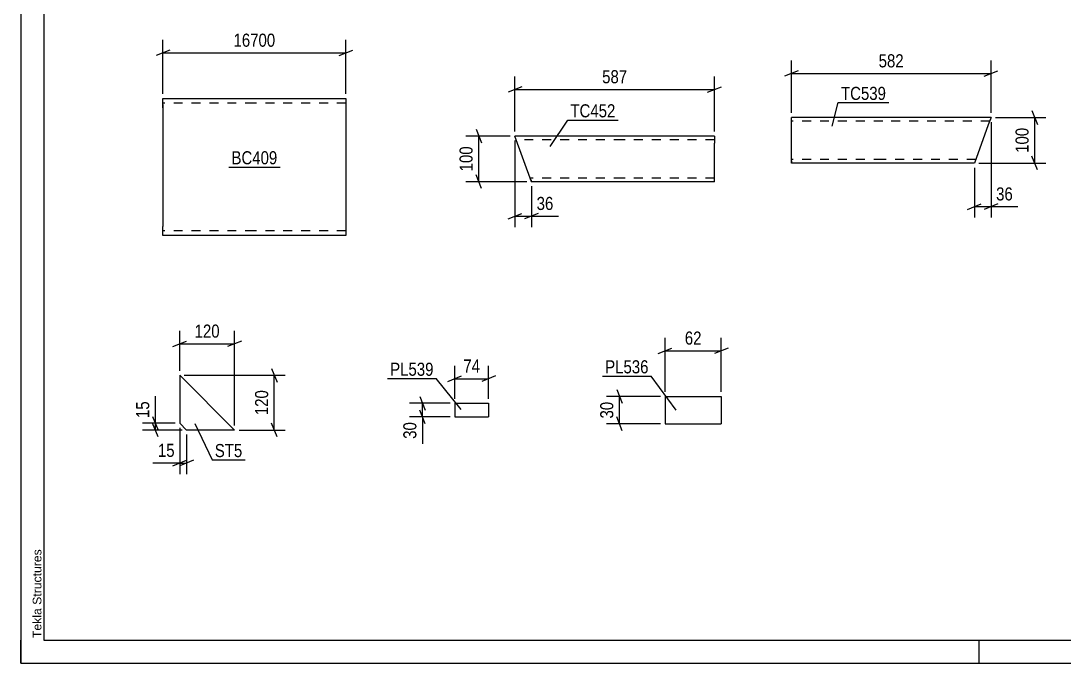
# Model space of a CAD drawing. Header units: millimetres. Extents: x 0 to 420, y 0 to 297.
# Drawn here: x 0 to 228.6, y 0 to 140.7 of the extents above; entities that cross this region are included whole.
import ezdxf

# ---------------------------------------------------------------- set-up
doc = ezdxf.new("R2010")
doc.units = ezdxf.units.MM
doc.linetypes.add('DXK_LINE_DOT2', pattern=[3.9198, 1.9599, -1.9599])
doc.styles.add('Arial', font='ARIAL.TTF', dxfattribs={"height": 0.2})
doc.styles.add('Arial Narrow', font='ARIALN.TTF', dxfattribs={"height": 0.2})

# ---------------------------------------------------------------- blocks, each defined once
blk = doc.blocks.new('Unknown-570388284-1163')
at = {"color": 5, "linetype": 'Continuous'}
for p, q in [((0, 297), (0, 0)), ((5, 292), (5, 5)), ((0, 0), (0, 5)), ((5, 5), (415, 5)), ((210, 0), (210, 5)), ((0, 0), (420, 0))]:
    blk.add_line(p, q, dxfattribs=at)
at = {"color": 174, "linetype": 'Continuous', "style": 'Arial'}
blk.add_text('Tekla Structures', height=1.9102, rotation=90, dxfattribs=at).set_placement((4.5, 5.5))
blk = doc.blocks.new('Part-570388284-13831 - 13830')
at = {"color": 2, "linetype": 'Continuous'}
for p, q in [((188.83, 119.51), (168.83, 119.51)), ((168.83, 109.51), (168.83, 119.51)), ((212.57, 119.51), (188.93, 119.51)), ((212.57, 119.51), (211.98, 117.91)), ((211.98, 117.91), (208.93, 109.51)), ((188.83, 109.51), (168.83, 109.51)), ((208.93, 109.51), (188.93, 109.51))]:
    blk.add_line(p, q, dxfattribs=at)
at = {"color": 7, "linetype": 'DXK_LINE_DOT2'}
for p, q in [((212.52, 119.39), (211.98, 117.91)), ((188.83, 118.71), (168.83, 118.71)), ((212.27, 118.71), (188.93, 118.71)), ((188.83, 110.31), (168.83, 110.31)), ((168.83, 109.98), (168.83, 109.51)), ((209.22, 110.31), (188.93, 110.31))]:
    blk.add_line(p, q, dxfattribs=at)
blk = doc.blocks.new('Part-570388284-13848 - 13847')
at = {"color": 2, "linetype": 'Continuous'}
for p, q in [((131.88, 115.45), (108.24, 115.45)), ((111.88, 105.45), (108.24, 115.45)), ((151.98, 115.45), (131.98, 115.45)), ((151.98, 115.45), (151.98, 113.85)), ((151.98, 107.05), (151.98, 113.85)), ((131.88, 105.45), (111.88, 105.45)), ((151.98, 105.45), (131.98, 105.45)), ((151.98, 105.45), (151.98, 107.05))]:
    blk.add_line(p, q, dxfattribs=at)
at = {"color": 7, "linetype": 'DXK_LINE_DOT2'}
for p, q in [((131.88, 114.65), (108.53, 114.65)), ((151.98, 114.65), (131.98, 114.65)), ((151.98, 115.33), (151.98, 113.85)), ((131.88, 106.25), (111.59, 106.25)), ((111.71, 105.92), (111.88, 105.45)), ((151.98, 106.25), (131.98, 106.25)), ((151.98, 105.45), (151.98, 105.92))]:
    blk.add_line(p, q, dxfattribs=at)
blk = doc.blocks.new('Part-570388284-11782 - 11781')
at = {"color": 2, "linetype": 'Continuous'}
for p, q in [((31.12, 121.66), (31.12, 123.66)), ((31.12, 123.66), (51.12, 123.66)), ((51.22, 123.66), (71.22, 123.66)), ((71.22, 123.66), (71.22, 93.66)), ((31.12, 121.66), (31.12, 95.66)), ((31.12, 93.66), (31.12, 95.66)), ((51.12, 93.66), (31.12, 93.66)), ((71.22, 93.66), (51.22, 93.66))]:
    blk.add_line(p, q, dxfattribs=at)
at = {"color": 7, "linetype": 'DXK_LINE_DOT2'}
for p, q in [((51.12, 122.66), (31.12, 122.66)), ((31.12, 122.37), (31.12, 121.66)), ((71.22, 122.66), (51.22, 122.66)), ((31.12, 94.66), (31.12, 94.74)), ((31.12, 94.66), (31.12, 94.74)), ((51.12, 94.66), (31.12, 94.66)), ((71.22, 94.66), (51.22, 94.66)), ((71.22, 94.66), (71.22, 94.74))]:
    blk.add_line(p, q, dxfattribs=at)
blk = doc.blocks.new('Part-570388284-11808 - 11807')
at = {"color": 2, "linetype": 'Continuous'}
for p, q in [((34.81, 63.05), (34.81, 52.55)), ((46.81, 51.05), (34.81, 63.05)), ((36.31, 51.05), (34.81, 52.55)), ((46.81, 51.05), (36.31, 51.05))]:
    blk.add_line(p, q, dxfattribs=at)
blk = doc.blocks.new('Part-570388284-11838 - 11837')
at = {"color": 2, "linetype": 'Continuous'}
for p, q in [((95.06, 56.91), (95.06, 53.91)), ((95.06, 56.91), (102.5, 56.91)), ((102.5, 56.91), (102.5, 53.91)), ((95.06, 53.91), (102.5, 53.91))]:
    blk.add_line(p, q, dxfattribs=at)
blk = doc.blocks.new('Part-570388284-11846 - 11845')
at = {"color": 2, "linetype": 'Continuous'}
for p, q in [((141.16, 58.41), (141.16, 52.41)), ((141.16, 58.41), (153.47, 58.41)), ((153.47, 58.41), (153.47, 52.41)), ((141.16, 52.41), (153.47, 52.41))]:
    blk.add_line(p, q, dxfattribs=at)
blk = doc.blocks.new('StraightDimension-570388284-14182 - 13830')
at = {"color": 7, "linetype": 'Continuous'}
for p, q in [((213.57, 119.51), (224.55, 119.51)), ((221.55, 121.01), (222.75, 118.01)), ((222.15, 109.51), (222.15, 119.51)), ((222.75, 108.01), (221.55, 111.01)), ((209.93, 109.51), (224.55, 109.51))]:
    blk.add_line(p, q, dxfattribs=at)
at = {"color": 0}
blk.add_wipeout([(221.4, 117.86), (217.2, 117.86), (217.2, 111.17), (221.4, 111.17)], dxfattribs=at)
at = {"color": 3, "style": 'Arial Narrow'}
blk.add_text('100', height=2.863, rotation=90.0002, dxfattribs=at).set_placement((220.8, 111.77))
blk = doc.blocks.new('StraightDimension-570388284-14146 - 13830')
at = {"color": 7, "linetype": 'Continuous'}
for p, q in [((168.83, 120.51), (168.83, 131.99)), ((212.57, 120.51), (212.57, 131.99)), ((170.33, 129.74), (167.33, 128.54)), ((168.83, 129.14), (212.57, 129.14)), ((211.07, 128.54), (214.07, 129.74))]:
    blk.add_line(p, q, dxfattribs=at)
at = {"color": 0}
blk.add_wipeout([(194.04, 129.89), (194.04, 134.09), (187.35, 134.09), (187.35, 129.89)], dxfattribs=at)
at = {"color": 3, "style": 'Arial Narrow'}
blk.add_text('582', height=2.863, dxfattribs=at).set_placement((187.95, 130.49))
blk = doc.blocks.new('StraightDimension-570388284-14157 - 13830')
at = {"color": 7, "linetype": 'Continuous'}
for p, q in [((212.57, 118.51), (212.57, 97.59)), ((208.93, 108.51), (208.93, 97.59)), ((207.43, 99.39), (210.43, 100.59)), ((214.07, 100.59), (211.07, 99.39)), ((208.93, 99.99), (212.57, 99.99))]:
    blk.add_line(p, q, dxfattribs=at)
at = {"color": 0}
blk.add_wipeout([(217.95, 100.74), (217.95, 104.94), (213.09, 104.94), (213.09, 100.74)], dxfattribs=at)
at = {"color": 7, "linetype": 'Continuous'}
blk.add_line((212.57, 99.99), (218.47, 99.99), dxfattribs=at)
blk.add_line((212.57, 99.99), (218.47, 99.99), dxfattribs=at)
at = {"color": 3, "style": 'Arial Narrow'}
blk.add_text('36', height=2.863, dxfattribs=at).set_placement((213.69, 101.34))
blk = doc.blocks.new('StraightDimension-570388284-14098 - 13847')
at = {"color": 7, "linetype": 'Continuous'}
for p, q in [((99.73, 116.95), (100.93, 113.95)), ((107.24, 115.45), (97.48, 115.45)), ((100.33, 105.45), (100.33, 115.45)), ((110.88, 105.45), (97.48, 105.45)), ((100.93, 103.95), (99.73, 106.95))]:
    blk.add_line(p, q, dxfattribs=at)
at = {"color": 0}
blk.add_wipeout([(99.58, 113.79), (95.38, 113.79), (95.38, 107.11), (99.58, 107.11)], dxfattribs=at)
at = {"color": 3, "style": 'Arial Narrow'}
blk.add_text('100', height=2.863, rotation=90.0002, dxfattribs=at).set_placement((98.98, 107.71))
blk = doc.blocks.new('StraightDimension-570388284-14069 - 13847')
at = {"color": 7, "linetype": 'Continuous'}
for p, q in [((108.24, 116.45), (108.24, 128.51)), ((151.98, 116.45), (151.98, 128.51)), ((109.74, 126.26), (106.74, 125.06)), ((150.48, 125.06), (153.48, 126.26)), ((108.24, 125.66), (151.98, 125.66))]:
    blk.add_line(p, q, dxfattribs=at)
at = {"color": 0}
blk.add_wipeout([(133.45, 126.41), (133.45, 130.61), (126.77, 130.61), (126.77, 126.41)], dxfattribs=at)
at = {"color": 3, "style": 'Arial Narrow'}
blk.add_text('587', height=2.863, dxfattribs=at).set_placement((127.37, 127.01))
blk = doc.blocks.new('StraightDimension-570388284-14080 - 13847')
at = {"color": 7, "linetype": 'Continuous'}
for p, q in [((108.24, 114.45), (108.24, 95.5)), ((111.88, 104.45), (111.88, 95.5)), ((106.74, 97.3), (109.74, 98.5)), ((113.38, 98.5), (110.38, 97.3)), ((108.24, 97.9), (111.88, 97.9))]:
    blk.add_line(p, q, dxfattribs=at)
at = {"color": 0}
blk.add_wipeout([(117.26, 98.65), (117.26, 102.85), (112.41, 102.85), (112.41, 98.65)], dxfattribs=at)
at = {"color": 7, "linetype": 'Continuous'}
blk.add_line((111.88, 97.9), (117.79, 97.9), dxfattribs=at)
blk.add_line((111.88, 97.9), (117.79, 97.9), dxfattribs=at)
at = {"color": 3, "style": 'Arial Narrow'}
blk.add_text('36', height=2.863, dxfattribs=at).set_placement((113.01, 99.25))
blk = doc.blocks.new('StraightDimension-570388284-12096 - 11781')
at = {"color": 7, "linetype": 'Continuous'}
for p, q in [((31.12, 124.66), (31.12, 136.51)), ((71.22, 124.66), (71.22, 136.51)), ((32.62, 134.26), (29.62, 133.06)), ((31.12, 133.66), (71.22, 133.66)), ((69.72, 133.06), (72.72, 134.26))]:
    blk.add_line(p, q, dxfattribs=at)
at = {"color": 0}
blk.add_wipeout([(56.34, 134.41), (56.34, 138.61), (46, 138.61), (46, 134.41)], dxfattribs=at)
at = {"color": 3, "style": 'Arial Narrow'}
blk.add_text('16700', height=2.863, dxfattribs=at).set_placement((46.6, 135.01))
blk = doc.blocks.new('StraightDimension-570388284-12184 - 11807')
at = {"color": 7, "linetype": 'Continuous'}
for p, q in [((28.87, 54.05), (30.07, 51.05)), ((33.81, 52.55), (26.62, 52.55)), ((35.31, 51.05), (26.62, 51.05)), ((30.07, 49.55), (28.87, 52.55)), ((29.47, 51.05), (29.47, 52.55))]:
    blk.add_line(p, q, dxfattribs=at)
at = {"color": 0}
blk.add_wipeout([(28.72, 57.93), (24.52, 57.93), (24.52, 53.08), (28.72, 53.08)], dxfattribs=at)
at = {"color": 7, "linetype": 'Continuous'}
blk.add_line((29.47, 52.55), (29.47, 58.46), dxfattribs=at)
blk.add_line((29.47, 52.55), (29.47, 58.46), dxfattribs=at)
at = {"color": 3, "style": 'Arial Narrow'}
blk.add_text('15', height=2.863, rotation=90.0002, dxfattribs=at).set_placement((28.12, 53.68))
blk = doc.blocks.new('StraightDimension-570388284-12176 - 11807')
at = {"color": 7, "linetype": 'Continuous'}
for p, q in [((34.81, 51.55), (34.81, 41.42)), ((36.31, 50.05), (36.31, 41.42)), ((33.31, 43.22), (36.31, 44.42)), ((37.81, 44.42), (34.81, 43.22)), ((34.81, 43.82), (36.31, 43.82))]:
    blk.add_line(p, q, dxfattribs=at)
at = {"color": 0}
blk.add_wipeout([(34.28, 44.57), (34.28, 48.77), (29.43, 48.77), (29.43, 44.57)], dxfattribs=at)
at = {"color": 7, "linetype": 'Continuous'}
blk.add_line((34.81, 43.82), (28.9, 43.82), dxfattribs=at)
blk.add_line((34.81, 43.82), (28.9, 43.82), dxfattribs=at)
at = {"color": 3, "style": 'Arial Narrow'}
blk.add_text('15', height=2.863, dxfattribs=at).set_placement((30.03, 45.17))
blk = doc.blocks.new('StraightDimension-570388284-12188 - 11807')
at = {"color": 7, "linetype": 'Continuous'}
for p, q in [((54.93, 64.55), (56.13, 61.55)), ((35.81, 63.05), (57.93, 63.05)), ((55.53, 51.05), (55.53, 63.05)), ((47.81, 51.05), (57.93, 51.05)), ((56.13, 49.55), (54.93, 52.55))]:
    blk.add_line(p, q, dxfattribs=at)
at = {"color": 0}
blk.add_wipeout([(54.78, 60.39), (50.58, 60.39), (50.58, 53.71), (54.78, 53.71)], dxfattribs=at)
at = {"color": 3, "style": 'Arial Narrow'}
blk.add_text('120', height=2.863, rotation=90.0002, dxfattribs=at).set_placement((54.18, 54.31))
blk = doc.blocks.new('StraightDimension-570388284-12180 - 11807')
at = {"color": 7, "linetype": 'Continuous'}
for p, q in [((34.81, 64.05), (34.81, 72.79)), ((46.81, 52.05), (46.81, 72.79)), ((33.31, 69.34), (36.31, 70.54)), ((34.81, 69.94), (46.81, 69.94)), ((48.31, 70.54), (45.31, 69.34))]:
    blk.add_line(p, q, dxfattribs=at)
at = {"color": 0}
blk.add_wipeout([(44.15, 70.69), (44.15, 74.89), (37.47, 74.89), (37.47, 70.69)], dxfattribs=at)
at = {"color": 3, "style": 'Arial Narrow'}
blk.add_text('120', height=2.863, dxfattribs=at).set_placement((38.07, 71.29))
blk = doc.blocks.new('StraightDimension-570388284-12192 - 11837')
at = {"color": 7, "linetype": 'Continuous'}
for p, q in [((87.41, 58.41), (88.61, 55.41)), ((94.06, 56.91), (85.16, 56.91)), ((88.61, 52.41), (87.41, 55.41)), ((88.01, 53.91), (88.01, 56.91)), ((94.06, 53.91), (85.16, 53.91))]:
    blk.add_line(p, q, dxfattribs=at)
at = {"color": 0}
blk.add_wipeout([(87.26, 53.39), (83.06, 53.39), (83.06, 48.53), (87.26, 48.53)], dxfattribs=at)
at = {"color": 7, "linetype": 'Continuous'}
blk.add_line((88.01, 53.91), (88.01, 48), dxfattribs=at)
blk.add_line((88.01, 53.91), (88.01, 48), dxfattribs=at)
at = {"color": 3, "style": 'Arial Narrow'}
blk.add_text('30', height=2.863, rotation=90.0002, dxfattribs=at).set_placement((86.66, 49.13))
blk = doc.blocks.new('StraightDimension-570388284-12196 - 11837')
at = {"color": 7, "linetype": 'Continuous'}
for p, q in [((95.06, 57.91), (95.06, 65.15)), ((102.5, 57.91), (102.5, 65.15)), ((93.56, 61.7), (96.56, 62.9)), ((95.06, 62.3), (102.5, 62.3)), ((104, 62.9), (101, 61.7))]:
    blk.add_line(p, q, dxfattribs=at)
at = {"color": 0}
blk.add_wipeout([(101.2, 63.05), (101.2, 67.25), (96.35, 67.25), (96.35, 63.05)], dxfattribs=at)
at = {"color": 3, "style": 'Arial Narrow'}
blk.add_text('74', height=2.863, dxfattribs=at).set_placement((96.95, 63.65))
blk = doc.blocks.new('StraightDimension-570388284-12200 - 11845')
at = {"color": 7, "linetype": 'Continuous'}
for p, q in [((130.56, 59.91), (131.76, 56.91)), ((140.16, 58.41), (128.31, 58.41)), ((131.16, 52.41), (131.16, 58.41)), ((131.76, 50.91), (130.56, 53.91)), ((140.16, 52.41), (128.31, 52.41))]:
    blk.add_line(p, q, dxfattribs=at)
at = {"color": 0}
blk.add_wipeout([(130.41, 57.84), (126.21, 57.84), (126.21, 52.98), (130.41, 52.98)], dxfattribs=at)
at = {"color": 3, "style": 'Arial Narrow'}
blk.add_text('30', height=2.863, rotation=90.0002, dxfattribs=at).set_placement((129.81, 53.58))
blk = doc.blocks.new('StraightDimension-570388284-12204 - 11845')
at = {"color": 7, "linetype": 'Continuous'}
for p, q in [((141.16, 59.41), (141.16, 71.26)), ((153.47, 59.41), (153.47, 71.26)), ((139.66, 67.81), (142.66, 69.01)), ((154.97, 69.01), (151.97, 67.81)), ((141.16, 68.41), (153.47, 68.41))]:
    blk.add_line(p, q, dxfattribs=at)
at = {"color": 0}
blk.add_wipeout([(149.74, 69.16), (149.74, 73.36), (144.88, 73.36), (144.88, 69.16)], dxfattribs=at)
at = {"color": 3, "style": 'Arial Narrow'}
blk.add_text('62', height=2.863, dxfattribs=at).set_placement((145.48, 69.76))
blk = doc.blocks.new('Mark-570388284-14206 - 13830')
at = {"color": 0}
blk.add_wipeout([(189.57, 123.36), (189.57, 126.36), (179.7, 126.36), (179.7, 123.36)], dxfattribs=at)
blk.add_wipeout([(189.57, 123.36), (189.57, 126.36), (179.7, 126.36), (179.7, 123.36)], dxfattribs=at)
at = {"color": 30, "linetype": 'Continuous'}
for p, q in [((177.74, 117.62), (179.1, 122.76)), ((179.1, 122.76), (190.17, 122.76))]:
    blk.add_line(p, q, dxfattribs=at)
at = {"color": 3, "style": 'Arial Narrow'}
blk.add_text('TC539', height=2.863, dxfattribs=at).set_placement((179.7, 123.36))
blk = doc.blocks.new('Mark-570388284-14122 - 13847')
at = {"color": 0}
blk.add_wipeout([(130.27, 119.54), (130.27, 122.54), (120.41, 122.54), (120.41, 119.54)], dxfattribs=at)
blk.add_wipeout([(130.27, 119.54), (130.27, 122.54), (120.41, 122.54), (120.41, 119.54)], dxfattribs=at)
at = {"color": 30, "linetype": 'Continuous'}
for p, q in [((115.95, 113.19), (119.81, 118.94)), ((119.81, 118.94), (130.87, 118.94))]:
    blk.add_line(p, q, dxfattribs=at)
at = {"color": 3, "style": 'Arial Narrow'}
blk.add_text('TC452', height=2.863, dxfattribs=at).set_placement((120.41, 119.54))
blk = doc.blocks.new('Mark-570388284-12242 - 11781')
at = {"color": 0}
blk.add_wipeout([(56.2, 109.26), (56.2, 112.26), (46.15, 112.26), (46.15, 109.26)], dxfattribs=at)
blk.add_wipeout([(56.2, 109.26), (56.2, 112.26), (46.15, 112.26), (46.15, 109.26)], dxfattribs=at)
at = {"color": 30, "linetype": 'Continuous'}
blk.add_line((45.55, 108.66), (56.8, 108.66), dxfattribs=at)
at = {"color": 3, "style": 'Arial Narrow'}
blk.add_text('BC409', height=2.863, dxfattribs=at).set_placement((46.15, 109.26))
blk = doc.blocks.new('Mark-570388284-12253 - 11807')
at = {"color": 0}
blk.add_wipeout([(48.52, 45.13), (48.52, 48.13), (42.49, 48.13), (42.49, 45.13)], dxfattribs=at)
blk.add_wipeout([(48.52, 45.13), (48.52, 48.13), (42.49, 48.13), (42.49, 45.13)], dxfattribs=at)
at = {"color": 30, "linetype": 'Continuous'}
for p, q in [((38.09, 52.49), (41.89, 44.53)), ((41.89, 44.53), (49.12, 44.53))]:
    blk.add_line(p, q, dxfattribs=at)
at = {"color": 3, "style": 'Arial Narrow'}
blk.add_text('ST5', height=2.863, dxfattribs=at).set_placement((42.49, 45.13))
blk = doc.blocks.new('Mark-570388284-12256 - 11837')
at = {"color": 0}
blk.add_wipeout([(90.42, 62.94), (90.42, 65.94), (80.92, 65.94), (80.92, 62.94)], dxfattribs=at)
blk.add_wipeout([(90.42, 62.94), (90.42, 65.94), (80.92, 65.94), (80.92, 62.94)], dxfattribs=at)
at = {"color": 30, "linetype": 'Continuous'}
for p in [(80.32, 62.34), (96.48, 55.58)]:
    blk.add_line(p, (91.02, 62.34), dxfattribs=at)
at = {"color": 3, "style": 'Arial Narrow'}
blk.add_text('PL539', height=2.863, dxfattribs=at).set_placement((80.92, 62.94))
blk = doc.blocks.new('Mark-570388284-12259 - 11845')
at = {"color": 0}
blk.add_wipeout([(137.53, 63.47), (137.53, 66.47), (128.03, 66.47), (128.03, 63.47)], dxfattribs=at)
blk.add_wipeout([(137.53, 63.47), (137.53, 66.47), (128.03, 66.47), (128.03, 63.47)], dxfattribs=at)
at = {"color": 30, "linetype": 'Continuous'}
for p in [(127.43, 62.87), (143.61, 55.42)]:
    blk.add_line(p, (138.13, 62.87), dxfattribs=at)
at = {"color": 3, "style": 'Arial Narrow'}
blk.add_text('PL536', height=2.863, dxfattribs=at).set_placement((128.03, 63.47))

msp = doc.modelspace()

# ---------------------------------------------------------------- block references
for name in ['Unknown-570388284-1163', 'Part-570388284-11782 - 11781', 'Part-570388284-13831 - 13830', 'Part-570388284-13848 - 13847', 'Part-570388284-11808 - 11807', 'Part-570388284-11846 - 11845', 'Part-570388284-11838 - 11837']:
    msp.add_blockref(name, (0, 0))

# ---------------------------------------------------------------- next in the draw order: block references
for name in ['StraightDimension-570388284-12096 - 11781', 'StraightDimension-570388284-14182 - 13830', 'StraightDimension-570388284-14098 - 13847', 'Mark-570388284-12242 - 11781', 'StraightDimension-570388284-12200 - 11845', 'StraightDimension-570388284-12184 - 11807', 'StraightDimension-570388284-12192 - 11837']:
    msp.add_blockref(name, (0, 0))

# ---------------------------------------------------------------- next in the draw order: block references
for name in ['StraightDimension-570388284-14146 - 13830', 'StraightDimension-570388284-14069 - 13847', 'StraightDimension-570388284-14157 - 13830', 'StraightDimension-570388284-14080 - 13847', 'StraightDimension-570388284-12204 - 11845', 'StraightDimension-570388284-12196 - 11837', 'StraightDimension-570388284-12176 - 11807']:
    msp.add_blockref(name, (0, 0))

# ---------------------------------------------------------------- next in the draw order: block references
for name in ['Mark-570388284-14206 - 13830', 'Mark-570388284-14122 - 13847', 'Mark-570388284-12259 - 11845', 'StraightDimension-570388284-12188 - 11807', 'Mark-570388284-12256 - 11837']:
    msp.add_blockref(name, (0, 0))

# ---------------------------------------------------------------- next in the draw order: block references
msp.add_blockref('StraightDimension-570388284-12180 - 11807', (0, 0))

# ---------------------------------------------------------------- next in the draw order: block references
msp.add_blockref('Mark-570388284-12253 - 11807', (0, 0))

doc.saveas('drawing.dxf')
